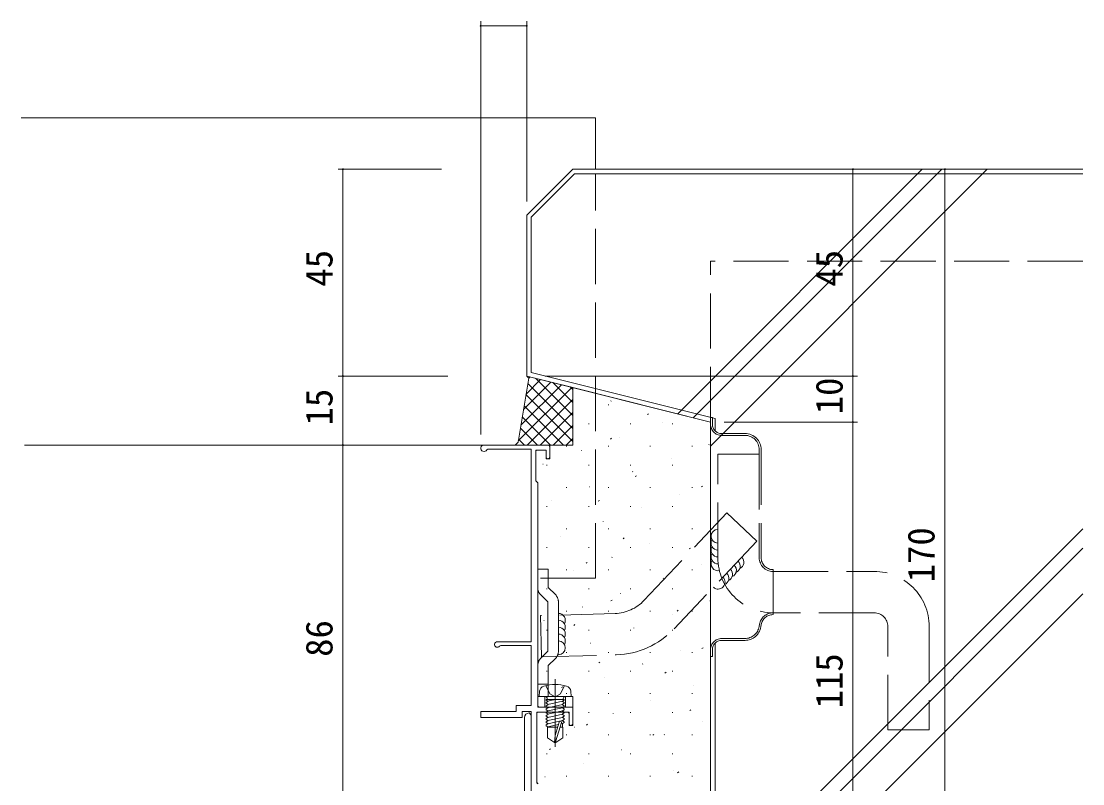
# Model space of a CAD drawing. Units: millimetres, scale not verified. Extents: x -1188 to -198, y -840 to 760.
# Drawn here: x -599 to -368, y 221.5 to 387.4 of the extents above; entities that cross this region are included whole.
import ezdxf
from ezdxf.enums import TextEntityAlignment as Align

# ---------------------------------------------------------------- set-up
doc = ezdxf.new("R2010")
doc.units = ezdxf.units.MM
doc.header["$LTSCALE"] = 4
doc.linetypes.add('CHAIN2', pattern=[12, 9, -1, 1, -1])
doc.linetypes.add('DASHED3', pattern=[4, 3, -1])
for name, color, linetype, lineweight in [('0-3_YKK_11', 7, 'Continuous', 9), ('0-4_YKK_12', 2, 'Continuous', 9), ('0-5_YSS_K', 3, 'Continuous', 9), ('0-6_YKK_13', 4, 'Continuous', 9), ('0-7_YKK_D', 6, 'Continuous', 9)]:
    doc.layers.add(name, color=color, linetype=linetype, lineweight=lineweight)
doc.styles.add('ＭＳ ゴシック', font='')
doc.styles.get('ＭＳ ゴシック').set_extended_font_data('MS Gothic')

msp = doc.modelspace()

# ---------------------------------------------------------------- linework, layer by layer
at = {"layer": '0-3_YKK_11'}
for p, q in [((-498.3, 295.196), (-484, 295.196)), ((-497.434, 294.296), (-497.694, 294.146)), ((-488, 294.296), (-497.434, 294.296)), ((-488, 252.396), (-488, 294.296)), ((-487, 294.096), (-487, 287.396)), ((-484.8, 294.096), (-487, 294.096)), ((-484.8, 292.196), (-484.8, 294.096)), ((-484, 295.196), (-484, 292.196)), ((-484, 292.196), (-484.8, 292.196)), ((-487, 287.396), (-486.8, 287.196)), ((-486.8, 287.196), (-486.6, 286.996)), ((-486.6, 286.996), (-486.6, 238.196)), ((-495.4, 252.396), (-488, 252.396)), ((-494.652, 251.596), (-494.901, 251.463)), ((-488, 251.596), (-494.652, 251.596)), ((-488, 238.496), (-488, 251.596)), ((-491.3, 238.496), (-488, 238.496)), ((-491.3, 237.196), (-491.3, 238.496)), ((-486.6, 238.196), (-478.998, 238.196)), ((-478.998, 238.196), (-478.998, 234.196)), ((-499, 237.196), (-491.3, 237.196)), ((-499, 235.896), (-499, 237.196)), ((-490, 235.896), (-499, 235.896)), ((-490, 237.196), (-490, 235.896)), ((-488, 237.196), (-490, 237.196)), ((-489.498, 212.596), (-489.498, 235.896)), ((-488.499, 236.896), (-487.998, 236.396)), ((-488, 210.096), (-488, 237.196)), ((-487.998, 236.396), (-487.998, 212.002)), ((-486.8, 237.096), (-486.8, 221.697)), ((-479.8, 237.096), (-486.8, 237.096)), ((-479.8, 234.196), (-479.8, 237.096)), ((-478.998, 234.196), (-479.8, 234.196)), ((-486.8, 221.697), (-486.6, 221.497))]:
    msp.add_line(p, q, dxfattribs=at)
for centre, radius, start, end in [((-498.3, 294.496), 0.7, 90, 329.99998), ((-495.4, 251.796), 0.6, 89.99998, 326.25101), ((-488.498, 235.896), 1, 90.01906, 179.99956)]:
    msp.add_arc(centre, radius, start, end, dxfattribs=at)
at = {"layer": '0-4_YKK_12'}
for p, q in [((-474, 366.396), (-599, 366.396)), ((-474, 355.196), (-474, 366.396)), ((-498.3, 295.196), (-598.3, 295.196))]:
    msp.add_line(p, q, dxfattribs=at)
at = {"layer": '0-4_YKK_12', "linetype": 'DASHED3'}
for q in [(-474, 354.196), (-488, 266.196)]:
    msp.add_line((-474, 266.196), q, dxfattribs=at)
at = {"layer": '0-5_YSS_K'}
for p, q in [((-479, 355.196), (-489, 345.196)), ((-478.586, 354.196), (-488, 344.782)), ((-368, 355.196), (-479, 355.196)), ((-368, 354.196), (-478.586, 354.196)), ((-456.139, 301.981), (-402.924, 355.196)), ((-452.745, 301.132), (-398.682, 355.196)), ((-449, 294.978), (-388.782, 355.196)), ((-489, 345.196), (-489, 310.196)), ((-488, 344.782), (-488, 310.972)), ((-490.892, 295.804), (-488.566, 309.761)), ((-488.566, 309.761), (-489, 310.196)), ((-489, 310.196), (-449, 300.196)), ((-489, 310.196), (-479, 307.696)), ((-488.579, 309.678), (-488.249, 310.008)), ((-488, 310.972), (-448, 300.972)), ((-479, 301.649), (-487.062, 309.711)), ((-490.842, 296.102), (-479.198, 307.745)), ((-490.276, 299.496), (-481.461, 308.311)), ((-489.711, 302.89), (-483.724, 308.877)), ((-489.145, 306.284), (-485.987, 309.443)), ((-479, 298.821), (-488.762, 308.583)), ((-479, 304.478), (-483.291, 308.769)), ((-479, 307.306), (-479.52, 307.826)), ((-479, 307.696), (-479, 295.196)), ((-479, 295.993), (-489.166, 306.159)), ((-488.92, 295.196), (-479, 305.115)), ((-481.032, 295.196), (-489.57, 303.734)), ((-471.307, 303.907), (-471.157, 303.907)), ((-470.683, 304.765), (-470.655, 304.775)), ((-483.86, 295.196), (-489.974, 301.31)), ((-486.091, 295.196), (-479, 302.287)), ((-462.726, 301.83), (-462.476, 301.996)), ((-448, 300.972), (-448, 298.268)), ((-486.689, 295.196), (-490.378, 298.886)), ((-483.263, 295.196), (-479, 299.459)), ((-475.582, 299.782), (-475.432, 299.782)), ((-466.462, 299.782), (-466.312, 299.782)), ((-459.526, 300.193), (-459.497, 300.203)), ((-457.342, 299.782), (-457.192, 299.782)), ((-491.5, 295.196), (-490.892, 295.804)), ((-489.517, 295.196), (-490.782, 296.461)), ((-480.434, 295.196), (-479, 296.63)), ((-470.794, 296.49), (-470.544, 296.656)), ((-468.886, 296.878), (-468.858, 296.888)), ((-479, 295.196), (-491.5, 295.196)), ((-487, 293.896), (-487, 287.396)), ((-484.8, 294.096), (-486.8, 294.096)), ((-484.8, 292.596), (-484.8, 294.096)), ((-479, 295.196), (-484.3, 295.196)), ((-484, 294.896), (-484, 292.596)), ((-480.427, 294.937), (-480.277, 294.937)), ((-477.115, 293.964), (-477.087, 293.974)), ((-471.307, 294.937), (-471.157, 294.937)), ((-462.187, 294.937), (-462.037, 294.937)), ((-453.067, 294.937), (-452.917, 294.937)), ((-449.358, 295.271), (-449.33, 295.281)), ((-457.588, 292.356), (-457.559, 292.366)), ((-485.486, 291), (-485.458, 291.01)), ((-484.702, 290.812), (-484.552, 290.812)), ((-475.582, 290.812), (-475.432, 290.812)), ((-466.462, 290.812), (-466.312, 290.812)), ((-465.958, 289.392), (-465.93, 289.402)), ((-457.342, 290.812), (-457.192, 290.812)), ((-486.6, 286.996), (-486.6, 238.496)), ((-465.38, 288.32), (-465.13, 288.486)), ((-480.427, 285.967), (-480.277, 285.967)), ((-475.319, 286.077), (-475.29, 286.087)), ((-471.307, 285.967), (-471.157, 285.967)), ((-462.187, 285.967), (-462.037, 285.967)), ((-455.791, 284.47), (-455.763, 284.48)), ((-453.067, 285.967), (-452.917, 285.967)), ((-450.972, 286.104), (-450.722, 286.269)), ((-484.702, 281.842), (-484.552, 281.842)), ((-483.548, 283.163), (-483.52, 283.173)), ((-475.582, 281.842), (-475.432, 281.842)), ((-473.448, 282.981), (-473.197, 283.146)), ((-466.462, 281.842), (-466.312, 281.842)), ((-457.342, 281.842), (-457.192, 281.842)), ((-464.02, 281.556), (-463.992, 281.566)), ((-472.391, 278.591), (-472.363, 278.601)), ((-481.751, 275.277), (-481.723, 275.287)), ((-480.427, 276.997), (-480.277, 276.997)), ((-471.307, 276.997), (-471.157, 276.997)), ((-468.033, 274.811), (-467.783, 274.977)), ((-462.187, 276.997), (-462.037, 276.997)), ((-453.067, 276.997), (-452.917, 276.997)), ((-452.863, 276.984), (-452.835, 276.994)), ((-449, 195.983), (-368, 276.983)), ((-484.702, 272.872), (-484.552, 272.872)), ((-475.582, 272.872), (-475.432, 272.872)), ((-466.462, 272.872), (-466.312, 272.872)), ((-462.224, 273.669), (-462.195, 273.679)), ((-457.342, 272.872), (-457.192, 272.872)), ((-453.625, 272.594), (-453.375, 272.76)), ((-449, 191.74), (-368, 272.74)), ((-470.453, 270.755), (-470.425, 270.765)), ((-480.427, 268.027), (-480.277, 268.027)), ((-476.101, 269.471), (-475.851, 269.637)), ((-471.307, 268.027), (-471.157, 268.027)), ((-462.187, 268.027), (-462.037, 268.027)), ((-453.067, 268.027), (-452.917, 268.027)), ((-450.925, 269.147), (-450.897, 269.157)), ((-478.824, 267.791), (-478.795, 267.801)), ((-459.296, 266.183), (-459.268, 266.193)), ((-484.702, 263.902), (-484.552, 263.902)), ((-475.582, 263.902), (-475.432, 263.902)), ((-466.462, 263.902), (-466.312, 263.902)), ((-457.342, 263.902), (-457.192, 263.902)), ((-470.686, 261.301), (-470.436, 261.467)), ((-468.656, 262.868), (-468.628, 262.878)), ((-449.128, 261.261), (-449.1, 261.271)), ((-445.645, 185.196), (-368, 262.841)), ((-480.427, 259.057), (-480.277, 259.057)), ((-476.885, 259.954), (-476.857, 259.964)), ((-471.307, 259.057), (-471.157, 259.057)), ((-462.187, 259.057), (-462.037, 259.057)), ((-456.278, 259.084), (-456.028, 259.25)), ((-453.067, 259.057), (-452.917, 259.057)), ((-485.256, 256.99), (-485.228, 257)), ((-457.358, 258.346), (-457.329, 258.356)), ((-484.702, 254.932), (-484.552, 254.932)), ((-478.754, 255.961), (-478.504, 256.127)), ((-475.582, 254.932), (-475.432, 254.932)), ((-466.462, 254.932), (-466.312, 254.932)), ((-465.728, 255.382), (-465.7, 255.392)), ((-457.342, 254.932), (-457.192, 254.932)), ((-475.089, 252.067), (-475.061, 252.078)), ((-448, 252.124), (-448, 186.196)), ((-480.427, 250.087), (-480.277, 250.087)), ((-471.307, 250.087), (-471.157, 250.087)), ((-462.187, 250.087), (-462.037, 250.087)), ((-455.561, 250.46), (-455.533, 250.47)), ((-453.067, 250.087), (-452.917, 250.087)), ((-450.864, 250.915), (-450.614, 251.08)), ((-483.318, 249.153), (-483.29, 249.163)), ((-473.34, 247.792), (-473.089, 247.957)), ((-463.79, 247.546), (-463.762, 247.556)), ((-484.702, 245.962), (-484.552, 245.962)), ((-475.582, 245.962), (-475.432, 245.962)), ((-466.462, 245.962), (-466.312, 245.962)), ((-458.932, 245.575), (-458.681, 245.741)), ((-457.342, 245.962), (-457.192, 245.962)), ((-481.407, 242.452), (-481.157, 242.617)), ((-472.161, 244.581), (-472.133, 244.591)), ((-452.633, 242.974), (-452.605, 242.984)), ((-481.521, 241.267), (-481.493, 241.277)), ((-480.427, 241.117), (-480.277, 241.117)), ((-471.307, 241.117), (-471.157, 241.117)), ((-462.187, 241.117), (-462.037, 241.117)), ((-453.067, 241.117), (-452.917, 241.117)), ((-486.3, 238.196), (-478.998, 238.196)), ((-478.998, 238.196), (-479, 234.496)), ((-461.994, 239.659), (-461.965, 239.669)), ((-486.8, 236.796), (-486.8, 221.697)), ((-480.1, 237.096), (-486.5, 237.096)), ((-484.702, 236.992), (-484.552, 236.992)), ((-479.8, 234.496), (-479.8, 236.796)), ((-475.582, 236.992), (-475.432, 236.992)), ((-470.223, 236.745), (-470.195, 236.755)), ((-466.462, 236.992), (-466.312, 236.992)), ((-457.342, 236.992), (-457.192, 236.992)), ((-453.517, 237.405), (-453.267, 237.571)), ((-479.3, 234.196), (-479.5, 234.196)), ((-478.594, 233.781), (-478.565, 233.791)), ((-475.993, 234.282), (-475.743, 234.448)), ((-450.695, 235.137), (-450.667, 235.147)), ((-480.427, 232.147), (-480.277, 232.147)), ((-471.307, 232.147), (-471.157, 232.147)), ((-462.187, 232.147), (-462.037, 232.147)), ((-461.585, 232.065), (-461.335, 232.231)), ((-459.066, 232.173), (-459.038, 232.183)), ((-453.067, 232.147), (-452.917, 232.147)), ((-484.061, 228.942), (-483.811, 229.108)), ((-468.426, 228.858), (-468.398, 228.868)), ((-484.702, 228.022), (-484.552, 228.022)), ((-475.582, 228.022), (-475.432, 228.022)), ((-466.462, 228.022), (-466.312, 228.022)), ((-457.342, 228.022), (-457.192, 228.022)), ((-476.656, 225.944), (-476.627, 225.954)), ((-457.128, 224.336), (-457.099, 224.346)), ((-485.026, 222.98), (-484.998, 222.99)), ((-480.427, 223.177), (-480.277, 223.177)), ((-471.307, 223.177), (-471.157, 223.177)), ((-462.187, 223.177), (-462.037, 223.177)), ((-456.17, 223.896), (-455.92, 224.061)), ((-453.067, 223.177), (-452.917, 223.177))]:
    msp.add_line(p, q, dxfattribs=at)
at = {"layer": '0-5_YSS_K', "linetype": 'DASHED3'}
for p, q in [((-368, 335.196), (-449, 335.196)), ((-449, 300.196), (-449, 335.196)), ((-449, 249.196), (-449, 301.196)), ((-446.6, 297.696), (-441.5, 297.696)), ((-446.6, 297.296), (-441.5, 297.296)), ((-438.4, 294.196), (-438.4, 270.696)), ((-438, 294.196), (-438, 270.696)), ((-447.4, 293.196), (-438.4, 293.196)), ((-447.4, 270.696), (-447.4, 293.196)), ((-438.4, 293.196), (-438.4, 270.696)), ((-463.486, 261.367), (-445.447, 280.468)), ((-445.447, 280.468), (-438.904, 274.288)), ((-438.904, 274.288), (-456.943, 255.188)), ((-435.4, 267.696), (-435.4, 268.096)), ((-435.4, 258.696), (-435.4, 267.696)), ((-435.4, 267.696), (-413.4, 267.696)), ((-469.772, 258.551), (-486.037, 258.085)), ((-486.037, 258.085), (-485.78, 249.089)), ((-435.4, 258.296), (-435.4, 258.696)), ((-413.4, 258.696), (-435.4, 258.696)), ((-438.441, 255.691), (-438.36, 256.184)), ((-437.965, 256.119), (-438.047, 255.626)), ((-401.4, 255.696), (-401.4, 233.196)), ((-441.5, 253.096), (-446.6, 253.096)), ((-441.5, 252.696), (-446.6, 252.696)), ((-485.78, 249.089), (-469.515, 249.554)), ((-448.6, 249.196), (-448.6, 250.696)), ((-448.6, 249.196), (-449, 249.196))]:
    msp.add_line(p, q, dxfattribs=at)
at = {"layer": '0-5_YSS_K'}
for points in [[(-449, 300.196), (-479, 307.696), (-479, 295.196)], [(-449, 300.196), (-449, 185.196), (-449, 300.196)]]:
    msp.add_lwpolyline(points, dxfattribs=at)
at = {"layer": '0-5_YSS_K', "linetype": 'DASHED3'}
for points in [[(-448.6, 299.696), (-448.6, 301.196), (-449, 301.196)], [(-401.4, 233.196), (-410.4, 233.196), (-410.4, 255.696)]]:
    msp.add_lwpolyline(points, dxfattribs=at)
for centre, radius, start, end in [((-446.6, 299.696), 2.4, 180, 270), ((-446.6, 299.696), 2, 180, 270), ((-441.5, 294.196), 3.5, 0, 90), ((-441.5, 294.196), 3.1, 0, 90), ((-435.4, 270.696), 12, 180, 270), ((-435.4, 270.696), 3, 180, 270), ((-435.4, 270.696), 3, 180, 270), ((-435.4, 270.696), 2.6, 180, 270), ((-413.4, 255.696), 12, 0, 90), ((-470.029, 267.547), 9, 271.63777, 316.63777), ((-435.4, 255.696), 3, 90, 170.62819), ((-435.4, 255.696), 2.6, 90, 170.62819), ((-413.4, 255.696), 3, 0, 90), ((-470.029, 267.547), 18, 271.63777, 316.63777), ((-441.5, 256.196), 3.1, 270, 350.62819), ((-441.5, 256.196), 3.5, 270, 350.62819), ((-446.6, 250.696), 2.4, 90, 180), ((-446.6, 250.696), 2, 90, 180)]:
    msp.add_arc(centre, radius, start, end, dxfattribs=at)
at = {"layer": '0-5_YSS_K'}
for centre, radius, start, end in [((-486.8, 293.896), 0.2, 89.99998, 179.99998), ((-484.3, 294.896), 0.3, 0, 89.99998), ((-484.4, 292.596), 0.4, 180.00003, 359.99992), ((-486.8, 287.396), 0.2, 180, 270), ((-486.8, 286.996), 0.2, 359.99998, 89.99998), ((-447.4, 275.344), 1.5, 90, 270), ((-447.4, 273.844), 1.5, 149.99998, 270), ((-447.4, 272.344), 1.5, 149.99998, 270), ((-447.4, 270.844), 1.5, 149.99998, 272.90967), ((-443.23, 269.708), 1.5, 293.05959, 46.63777), ((-447.4, 269.344), 1.5, 149.99998, 282.88777), ((-445.702, 267.091), 1.5, 293.05959, 46.63777), ((-444.878, 267.963), 1.5, 293.05959, 46.63777), ((-444.054, 268.836), 1.5, 293.05959, 46.63777), ((-447.349, 265.346), 1.5, 226.63777, 46.63777), ((-446.525, 266.218), 1.5, 293.05959, 46.63777), ((-482.1, 257.074), 1.5, 329.99998, 90), ((-482.1, 255.574), 1.5, 329.99998, 89.99998), ((-482.1, 254.074), 1.5, 329.99998, 89.99998), ((-482.1, 252.574), 1.5, 329.99998, 89.99998), ((-482.1, 251.074), 1.5, 269.99998, 89.99998), ((-486.3, 238.496), 0.3, 179.99998, 269.99998), ((-486.5, 236.796), 0.3, 90, 179.99998), ((-480.1, 236.796), 0.3, 0, 90), ((-479.5, 234.496), 0.3, 179.99998, 269.99998), ((-479.3, 234.496), 0.3, 270, 359.96928), ((-486.8, 221.497), 0.2, 0.00002, 90.00038)]:
    msp.add_arc(centre, radius, start, end, dxfattribs=at)
at = {"layer": '0-6_YKK_13', "linetype": 'DASHED3'}
for p, q in [((-484.3, 268.196), (-486.6, 268.196)), ((-486.6, 268.196), (-486.6, 238.196)), ((-484.3, 268.196), (-484.3, 264.196)), ((-482.774, 262.67), (-484.3, 264.196)), ((-484.4, 261.043), (-485.926, 262.57)), ((-484.4, 250.349), (-484.4, 261.043)), ((-482.1, 250.349), (-482.1, 261.043)), ((-485.926, 248.822), (-484.4, 250.349)), ((-484.3, 247.196), (-482.774, 248.722)), ((-484.3, 247.196), (-484.3, 240.496)), ((-484.3, 243.196), (-486.6, 243.196)), ((-479, 240.496), (-486.6, 240.496)), ((-485.05, 238.196), (-485.05, 240.496)), ((-480.55, 238.196), (-480.55, 240.496)), ((-479, 240.496), (-479, 238.196)), ((-479, 238.196), (-486.6, 238.196))]:
    msp.add_line(p, q, dxfattribs=at)
at = {"layer": '0-6_YKK_13'}
for p, q in [((-484.85, 242.859), (-483.945, 241.044)), ((-480.75, 242.859), (-481.655, 241.044)), ((-486.3, 240.496), (-486.202, 241.615)), ((-479.3, 240.496), (-486.3, 240.496)), ((-483.945, 241.044), (-482.8, 240.435)), ((-481.655, 241.044), (-482.8, 240.435)), ((-479.3, 240.496), (-479.398, 241.615)), ((-480.821, 239.796), (-484.779, 239.796)), ((-484.779, 239.796), (-484.779, 239.709)), ((-484.779, 239.709), (-484.4, 239.49)), ((-484.779, 239.183), (-484.4, 239.402)), ((-484.779, 239.183), (-484.779, 239.009)), ((-484.779, 239.009), (-484.4, 238.79)), ((-484.779, 238.483), (-484.4, 238.702)), ((-484.779, 238.483), (-484.779, 238.309)), ((-484.779, 238.309), (-484.4, 238.09)), ((-484.779, 237.783), (-484.4, 238.002)), ((-484.53, 239.996), (-484.53, 239.796)), ((-484.4, 239.446), (-482.8, 239.796)), ((-484.4, 239.402), (-484.4, 239.49)), ((-484.4, 238.746), (-481.2, 239.446)), ((-484.4, 238.702), (-484.4, 238.79)), ((-484.4, 238.046), (-481.2, 238.746)), ((-484.4, 238.002), (-484.4, 238.09)), ((-484.4, 237.346), (-481.2, 238.046)), ((-480.821, 239.709), (-481.2, 239.49)), ((-481.2, 239.402), (-481.2, 239.49)), ((-480.821, 239.183), (-481.2, 239.402)), ((-480.821, 239.009), (-481.2, 238.79)), ((-481.2, 238.702), (-481.2, 238.79)), ((-480.821, 238.483), (-481.2, 238.702)), ((-481.2, 238.002), (-481.2, 238.09)), ((-480.821, 237.783), (-481.2, 238.002)), ((-481.07, 239.996), (-481.07, 239.796)), ((-480.821, 239.796), (-480.821, 239.709)), ((-480.821, 239.183), (-480.821, 239.009)), ((-484.779, 237.783), (-484.779, 237.609)), ((-484.779, 237.609), (-484.4, 237.39)), ((-484.779, 237.083), (-484.4, 237.302)), ((-484.779, 237.083), (-484.779, 236.909)), ((-484.779, 236.909), (-484.4, 236.69)), ((-484.779, 236.383), (-484.4, 236.602)), ((-484.779, 236.383), (-484.779, 236.209)), ((-484.779, 236.209), (-484.4, 235.99)), ((-484.779, 235.683), (-484.4, 235.902)), ((-484.779, 235.683), (-484.779, 235.509)), ((-484.4, 237.302), (-484.4, 237.39)), ((-484.4, 236.646), (-481.2, 237.346)), ((-484.4, 236.602), (-484.4, 236.69)), ((-484.4, 235.946), (-481.2, 236.646)), ((-484.4, 235.902), (-484.4, 235.99)), ((-484.4, 235.246), (-481.2, 235.946)), ((-480.821, 237.609), (-481.2, 237.39)), ((-481.2, 237.302), (-481.2, 237.39)), ((-480.821, 237.083), (-481.2, 237.302)), ((-480.821, 236.909), (-481.2, 236.69)), ((-481.2, 236.602), (-481.2, 236.69)), ((-480.821, 236.383), (-481.2, 236.602)), ((-480.821, 236.209), (-481.2, 235.99)), ((-481.2, 235.902), (-481.2, 235.99)), ((-480.821, 235.683), (-481.2, 235.902)), ((-480.821, 237.783), (-480.821, 237.609)), ((-480.821, 237.083), (-480.821, 236.909)), ((-480.821, 236.383), (-480.821, 236.209)), ((-480.821, 235.683), (-480.821, 235.509)), ((-484.779, 235.509), (-484.4, 235.29)), ((-484.779, 234.983), (-484.4, 235.202)), ((-484.779, 234.983), (-484.779, 234.809)), ((-484.779, 234.809), (-484.4, 234.59)), ((-484.779, 234.283), (-484.4, 234.502)), ((-484.779, 234.283), (-484.779, 234.109)), ((-484.779, 234.109), (-484.4, 233.89)), ((-484.45, 233.796), (-484.45, 231.508)), ((-482.268, 233.796), (-484.45, 233.796)), ((-484.4, 235.202), (-484.4, 235.29)), ((-484.4, 234.546), (-481.2, 235.246)), ((-484.4, 234.502), (-484.4, 234.59)), ((-482.091, 234.395), (-484.4, 233.89)), ((-484.4, 233.802), (-484.4, 233.89)), ((-482.8, 232.002), (-481.94, 234.903)), ((-482.65, 230.858), (-481.45, 234.848)), ((-481.15, 233.796), (-481.766, 233.796)), ((-480.821, 235.509), (-481.2, 235.29)), ((-481.2, 235.202), (-481.2, 235.29)), ((-480.821, 234.983), (-481.2, 235.202)), ((-481.2, 233.796), (-481.2, 234.59)), ((-481.15, 233.796), (-481.15, 231.508)), ((-480.821, 234.983), (-480.821, 234.809)), ((-484.45, 231.508), (-482.95, 230.496)), ((-482.8, 232.002), (-482.95, 230.496)), ((-482.8, 232.002), (-482.8, 230.496)), ((-482.65, 230.858), (-482.65, 230.496))]:
    msp.add_line(p, q, dxfattribs=at)
at = {"layer": '0-6_YKK_13', "linetype": 'CHAIN2'}
msp.add_line((-482.8, 244.249), (-482.8, 229.566), dxfattribs=at)
at = {"layer": '0-6_YKK_13'}
for points in [[(-480.821, 238.483), (-480.821, 238.309), (-481.2, 238.09)], [(-480.821, 234.809), (-481.2, 234.59), (-481.551, 234.513)], [(-481.15, 231.508), (-482.65, 230.496), (-482.95, 230.496)]]:
    msp.add_lwpolyline(points, dxfattribs=at)
at = {"layer": '0-6_YKK_13', "linetype": 'DASHED3'}
for centre, start, end in [((-484.3, 264.196), 180, 225), ((-484.4, 261.043), 0, 45), ((-484.4, 250.349), 314.99998, 0), ((-484.3, 247.196), 134.99998, 180)]:
    msp.add_arc(centre, 2.3, start, end, dxfattribs=at)
at = {"layer": '0-6_YKK_13'}
for centre, radius, start, end in [((-484.907, 241.502), 1.3, 105.88084, 175), ((-482.8, 234.096), 9, 74.11914, 105.88084), ((-480.693, 241.502), 1.3, 4.99998, 74.11914), ((-485.03, 239.996), 0.5, 0, 90), ((-480.57, 239.996), 0.5, 90, 180), ((-481.698, 234.848), 0.248, 0, 167.19095)]:
    msp.add_arc(centre, radius, start, end, dxfattribs=at)
at = {"layer": '0-7_YKK_D'}
for p, q in [((-499, 297.496), (-499, 387.396)), ((-499, 386.396), (-489, 386.396)), ((-489, 348.196), (-489, 387.396)), ((-507.58, 355.196), (-530, 355.196)), ((-529, 355.196), (-529, 310.196)), ((-410.628, 355.196), (-419, 355.196)), ((-418, 355.196), (-418, 310.196)), ((-398, 355.196), (-398, 185.196)), ((-395.5, 355.196), (-397, 355.196)), ((-506.169, 310.196), (-530, 310.196)), ((-506.169, 310.196), (-530, 310.196)), ((-529, 310.196), (-529, 295.196)), ((-485, 310.196), (-417, 310.196)), ((-485, 310.196), (-417, 310.196)), ((-418, 310.196), (-418, 300.196)), ((-446, 300.196), (-417, 300.196)), ((-446, 300.196), (-417, 300.196)), ((-418, 300.196), (-418, 185.196)), ((-505.699, 295.196), (-530, 295.196)), ((-505.699, 295.196), (-530, 295.196)), ((-529, 295.196), (-529, 209.197))]:
    msp.add_line(p, q, dxfattribs=at)
for centre, start, end in [((-499, 386.396), 0, 180), ((-499, 386.396), 180, 0), ((-489, 386.396), 0, 180), ((-489, 386.396), 180, 0), ((-529, 355.196), 90, 270), ((-529, 355.196), 270, 90), ((-418, 355.196), 90, 270), ((-418, 355.196), 270, 90), ((-398, 355.196), 90, 270), ((-398, 355.196), 270, 90), ((-529, 310.196), 90, 270), ((-529, 310.196), 90, 270), ((-529, 310.196), 270, 90), ((-529, 310.196), 270, 90), ((-418, 310.196), 90, 270), ((-418, 310.196), 90, 270), ((-418, 310.196), 270, 90), ((-418, 310.196), 270, 90), ((-418, 300.196), 90, 270), ((-418, 300.196), 90, 270), ((-418, 300.196), 270, 90), ((-418, 300.196), 270, 90), ((-529, 295.196), 90, 270), ((-529, 295.196), 90, 270), ((-529, 295.196), 270, 90), ((-529, 295.196), 270, 90)]:
    msp.add_arc(centre, 0.106, start, end, dxfattribs=at)

# ---------------------------------------------------------------- texts
at = {"layer": '0-7_YKK_D', "color": 4, "style": 'ＭＳ ゴシック'}
for s, p in [('45', (-529.5, 329.662)), ('45', (-418.5, 329.662)), ('10', (-418.5, 301.894)), ('15', (-529.5, 299.455)), ('170', (-398.5, 265.335)), ('86', (-529.5, 249.114)), ('115', (-418.5, 237.896))]:
    msp.add_text(s, height=5.865, rotation=90, dxfattribs=at).set_placement(p, align=Align.BOTTOM_LEFT)

doc.saveas('drawing.dxf')
